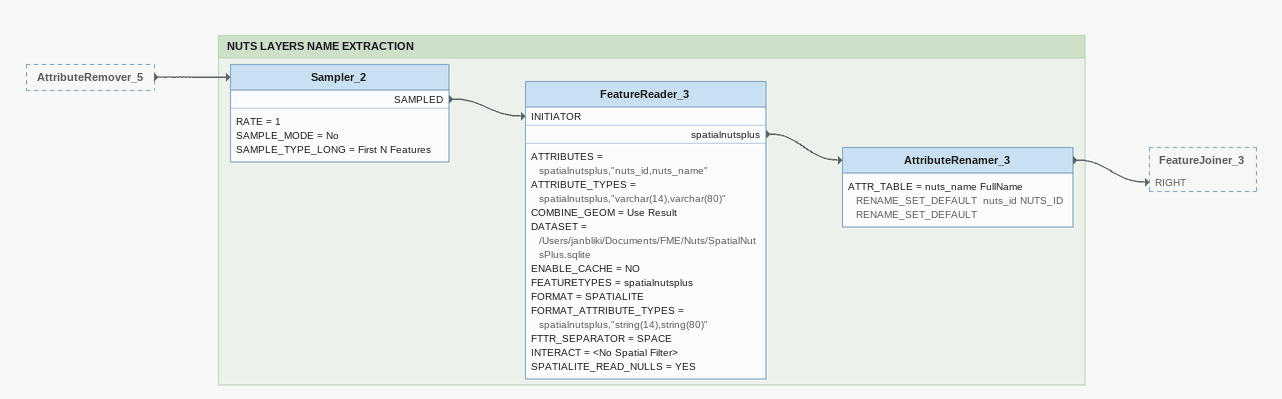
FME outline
AttributeRemover_5 [outside]
    -> Sampler_2

Bookmark: NUTS LAYERS NAME EXTRACTION
Sampler_2
    RATE = 1
    SAMPLE_MODE = No
    SAMPLE_TYPE_LONG = First N Features
    SAMPLED -> FeatureReader_3 [INITIATOR]
FeatureReader_3
    ATTRIBUTES = spatialnutsplus,"nuts_id,nuts_name"
    ATTRIBUTE_TYPES = spatialnutsplus,"varchar(14),varchar(80)"
    COMBINE_GEOM = Use Result
    DATASET = /Users/janbliki/Documents/FME/Nuts/SpatialNutsPlus.sqlite
    ENABLE_CACHE = NO
    FEATURETYPES = spatialnutsplus
    FORMAT = SPATIALITE
    FORMAT_ATTRIBUTE_TYPES = spatialnutsplus,"string(14),string(80)"
    FTTR_SEPARATOR = SPACE
    INTERACT = <No Spatial Filter>
    SPATIALITE_READ_NULLS = YES
    spatialnutsplus -> AttributeRenamer_3
AttributeRenamer_3
    ATTR_TABLE = nuts_name FullName RENAME_SET_DEFAULT  nuts_id NUTS_ID RENAME_SET_DEFAULT
    -> FeatureJoiner_3 [RIGHT]
